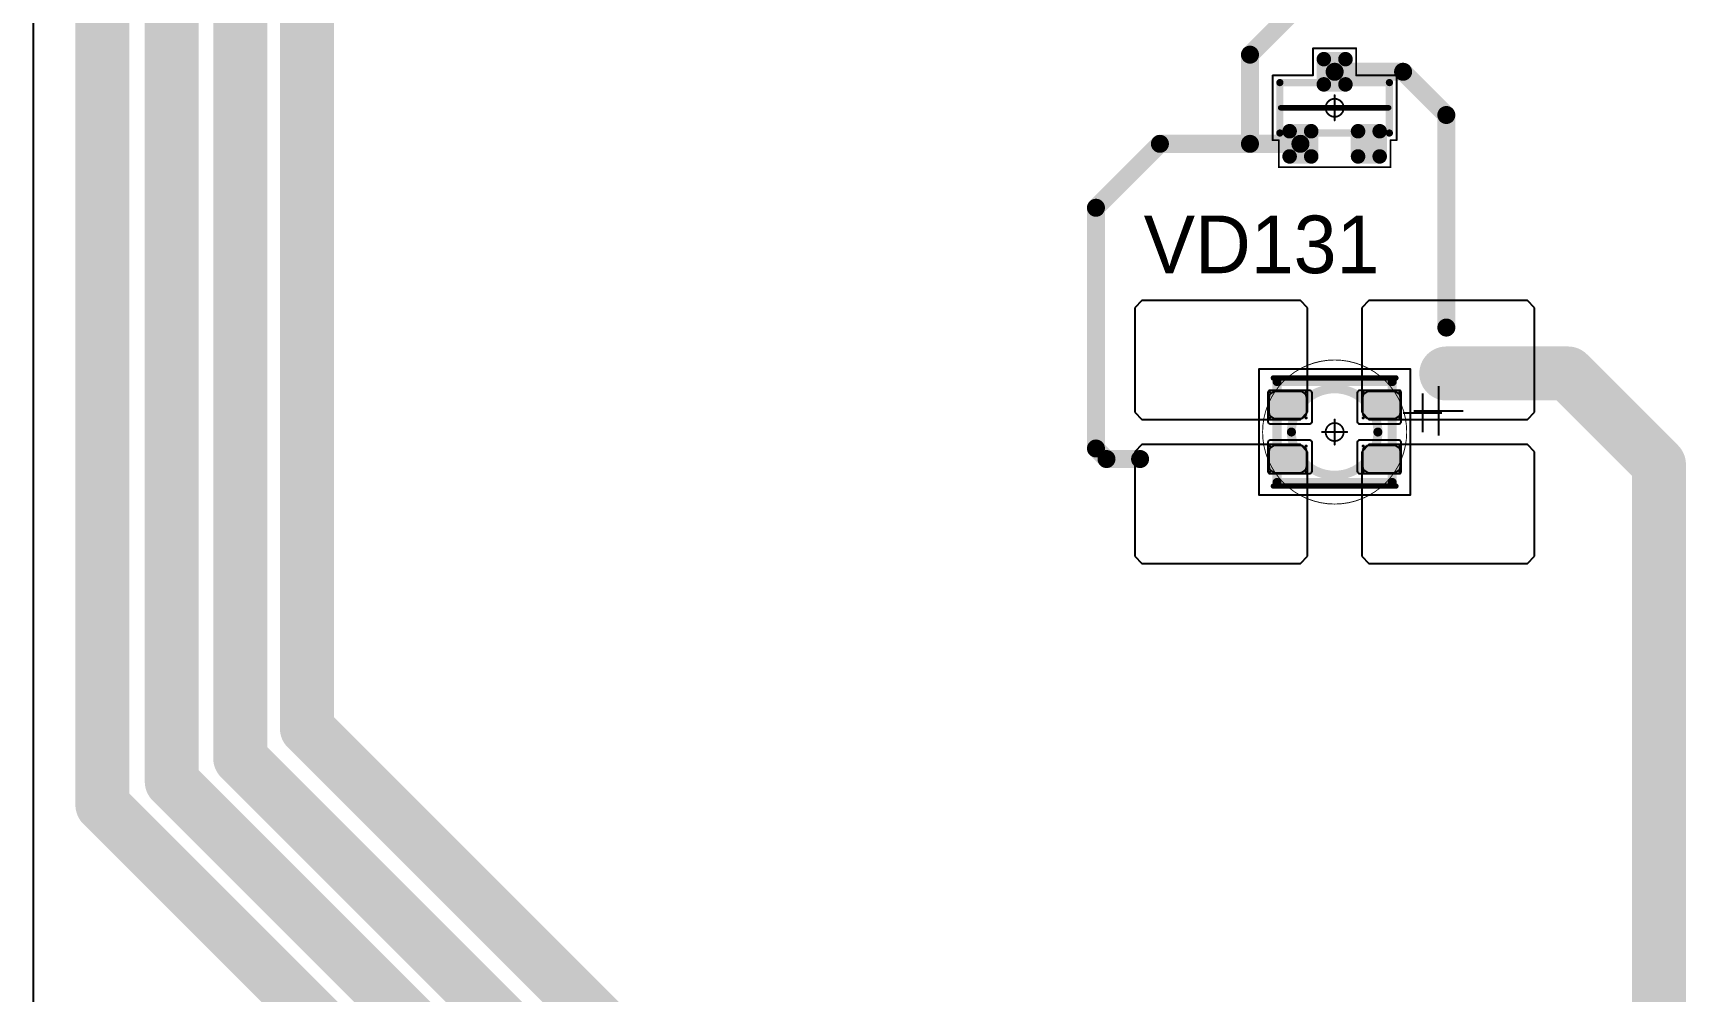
# Model space of a CAD drawing. Header units: millimetres. Extents: x 0 to 400, y 0 to 514.
# Drawn here: x 83.87 to 129.75, y 116.96 to 143.58 of the extents above; entities that cross this region are included whole.
import ezdxf

# ---------------------------------------------------------------- set-up
doc = ezdxf.new("R2010")
doc.units = ezdxf.units.MM
for name, color, linetype in [('Mechanical13', 56, 'Continuous'), ('Mechanical15', 56, 'Continuous'), ('Mechanical2', 216, 'Continuous'), ('TopLayer', 1, 'Continuous'), ('TopOverlay', 2, 'Continuous'), ('TopPaste', 8, 'Continuous'), ('TopSolder', 216, 'Continuous')]:
    doc.layers.add(name, color=color, linetype=linetype)

# ---------------------------------------------------------------- blocks, each defined once
blk = doc.blocks.new('SOT23_51')
at = {"layer": 'Mechanical13', "const_width": 0.1999996}
for points in [[(-0.7000011399999999, 1.52008078), (0.7000011399999999, 1.52008078)], [(-0.7000011399999999, 1.52008078), (-0.7000011399999999, -1.51991822)], [(0.7000011399999999, 1.52008078), (0.7000011399999999, -1.51991822)], [(-0.7000011399999999, -1.51991822), (0.7000011399999999, -1.51991822)]]:
    blk.add_lwpolyline(points, dxfattribs=at)
at = {"layer": 'Mechanical13', "const_width": 0.0999998}
for points in [[(-0.75000104, 1.52008078, 1), (-0.65000124, 1.52008078, 1)], [(-0.75000104, 1.52008078, 1), (-0.65000124, 1.52008078, 1)], [(0.65000124, 1.52008078, 1), (0.75000104, 1.52008078, 1)], [(0.65000124, 1.52008078, 1), (0.75000104, 1.52008078, 1)], [(-0.75000104, -1.51991822, 1), (-0.65000124, -1.51991822, 1)], [(-0.75000104, -1.51991822, 1), (-0.65000124, -1.51991822, 1)], [(0.65000124, -1.51991822, 1), (0.75000104, -1.51991822, 1)], [(0.65000124, -1.51991822, 1), (0.75000104, -1.51991822, 1)]]:
    blk.add_lwpolyline(points, format="xyb", close=True, dxfattribs=at)
at = {"layer": 'Mechanical15', "const_width": 0.0499999}
for points in [[(-1.64999924, 1.55008072), (-1.64999924, -1.54991816)], [(-1.64999924, 1.55008072), (-0.90000074, 1.55008072)], [(-0.90000074, 1.72008038), (-0.90000074, 1.55008072)], [(-0.90000074, 1.72008038), (0.90000074, 1.72008038)], [(0.90000074, 1.72008038), (0.90000074, 0.6000800799999999)], [(0.90000074, 0.6000800799999999), (1.64999924, 0.6000800799999999)], [(1.64999924, 0.6000800799999999), (1.64999924, -0.59991752)], [(-0.3499993, 8.128e-05), (0.3499993, 8.128e-05)], [(0, 0.35008058), (0, -0.34991802)], [(0.90000074, -0.59991752), (1.64999924, -0.59991752)], [(0.90000074, -0.59991752), (0.90000074, -1.71991782)], [(-1.64999924, -1.54991816), (-0.90000074, -1.54991816)], [(-0.90000074, -1.54991816), (-0.90000074, -1.71991782)], [(-0.90000074, -1.71991782), (0.90000074, -1.71991782)]]:
    blk.add_lwpolyline(points, dxfattribs=at)
at = {"layer": 'Mechanical15'}
for points, const_width in [([(-1.66249858, 1.55008072, 1), (-1.6374999, 1.55008072, 1)], 0.02499868), ([(-1.66249858, 1.55008072, 1), (-1.6374999, 1.55008072, 1)], 0.02499868), ([(-0.9125000799999999, 1.72008038, 1), (-0.8875014, 1.72008038, 1)], 0.02499868), ([(-0.9125000799999999, 1.72008038, 1), (-0.8875014, 1.72008038, 1)], 0.02499868), ([(-0.9125000799999999, 1.55008072, 1), (-0.8875014, 1.55008072, 1)], 0.02499868), ([(-0.9125000799999999, 1.55008072, 1), (-0.8875014, 1.55008072, 1)], 0.02499868), ([(0.8875014, 1.72008038, 1), (0.9125000799999999, 1.72008038, 1)], 0.02499868), ([(0.8875014, 1.72008038, 1), (0.9125000799999999, 1.72008038, 1)], 0.02499868), ([(0.8875014, 0.6000800799999999, 1), (0.9125000799999999, 0.6000800799999999, 1)], 0.02499868), ([(0.8875014, 0.6000800799999999, 1), (0.9125000799999999, 0.6000800799999999, 1)], 0.02499868), ([(1.6374999, 0.6000800799999999, 1), (1.66249858, 0.6000800799999999, 1)], 0.02499868), ([(1.6374999, 0.6000800799999999, 1), (1.66249858, 0.6000800799999999, 1)], 0.02499868), ([(-0.36249864, 8.128e-05, 1), (-0.33749996, 8.128e-05, 1)], 0.02499868), ([(0.2499995, 8.128e-05, 1), (-0.2499995, 8.128e-05, 1)], 0.0499999), ([(-0.26249884, 8.128e-05, 1), (-0.23750016, 8.128e-05, 1)], 0.02499868), ([(-0.01249934, 0.35008058, 1), (0.01249934, 0.35008058, 1)], 0.02499868), ([(0.23750016, 8.128e-05, 1), (0.26249884, 8.128e-05, 1)], 0.02499868), ([(0.33749996, 8.128e-05, 1), (0.36249864, 8.128e-05, 1)], 0.02499868), ([(-0.01249934, -0.34991802, 1), (0.01249934, -0.34991802, 1)], 0.02499868), ([(0.8875014, -0.59991752, 1), (0.9125000799999999, -0.59991752, 1)], 0.02499868), ([(0.8875014, -0.59991752, 1), (0.9125000799999999, -0.59991752, 1)], 0.02499868), ([(1.6374999, -0.59991752, 1), (1.66249858, -0.59991752, 1)], 0.02499868), ([(1.6374999, -0.59991752, 1), (1.66249858, -0.59991752, 1)], 0.02499868), ([(-1.66249858, -1.54991816, 1), (-1.6374999, -1.54991816, 1)], 0.02499868), ([(-1.66249858, -1.54991816, 1), (-1.6374999, -1.54991816, 1)], 0.02499868), ([(-0.9125000799999999, -1.54991816, 1), (-0.8875014, -1.54991816, 1)], 0.02499868), ([(-0.9125000799999999, -1.54991816, 1), (-0.8875014, -1.54991816, 1)], 0.02499868), ([(-0.9125000799999999, -1.71991782, 1), (-0.8875014, -1.71991782, 1)], 0.02499868), ([(-0.9125000799999999, -1.71991782, 1), (-0.8875014, -1.71991782, 1)], 0.02499868), ([(0.8875014, -1.71991782, 1), (0.9125000799999999, -1.71991782, 1)], 0.02499868), ([(0.8875014, -1.71991782, 1), (0.9125000799999999, -1.71991782, 1)], 0.02499868)]:
    blk.add_lwpolyline(points, format="xyb", close=True, dxfattribs=dict(at, const_width=const_width))
at = {"layer": 'TopLayer', "const_width": 0.0999998}
for points in [[(-1.39999974, 1.25008132, 1), (-1.29999994, 1.25008132, 1)], [(-0.7000011399999999, 1.25008132, 1), (-0.6000013399999999, 1.25008132, 1)], [(-1.39999974, 0.65008252, 1), (-1.29999994, 0.65008252, 1)], [(-0.7000011399999999, 0.65008252, 1), (-0.6000013399999999, 0.65008252, 1)], [(0.6000013399999999, 0.30008068, 1), (0.7000011399999999, 0.30008068, 1)], [(1.29999994, 0.30008068, 1), (1.39999974, 0.30008068, 1)], [(0.6000013399999999, -0.29991812, 1), (0.7000011399999999, -0.29991812, 1)], [(1.29999994, -0.29991812, 1), (1.39999974, -0.29991812, 1)], [(-1.39999974, -0.64991996, 1), (-1.29999994, -0.64991996, 1)], [(-0.7000011399999999, -0.64991996, 1), (-0.6000013399999999, -0.64991996, 1)], [(-1.39999974, -1.24991876, 1), (-1.29999994, -1.24991876, 1)], [(-0.7000011399999999, -1.24991876, 1), (-0.6000013399999999, -1.24991876, 1)]]:
    blk.add_lwpolyline(points, format="xyb", close=True, dxfattribs=at)
at = {"layer": 'TopLayer'}
for points in [[(-1.44999964, 1.25008132), (-1.44999964, 0.65008252), (-0.55000144, 1.25008132), (-0.55000144, 0.65008252)], [(-1.34999984, 1.35008112), (-1.34999984, 0.55008272), (-0.65000124, 1.35008112), (-0.65000124, 0.55008272)], [(0.55000144, 0.30008068), (0.55000144, -0.29991812), (1.44999964, 0.30008068), (1.44999964, -0.29991812)], [(0.65000124, 0.40008048), (0.65000124, -0.39991792), (1.34999984, 0.40008048), (1.34999984, -0.39991792)], [(-1.44999964, -0.64991996), (-1.44999964, -1.24991876), (-0.55000144, -0.64991996), (-0.55000144, -1.24991876)], [(-1.34999984, -0.54992016), (-1.34999984, -1.34991856), (-0.65000124, -0.54992016), (-0.65000124, -1.34991856)]]:
    blk.add_solid(points, dxfattribs=at)
at = {"layer": 'TopOverlay', "const_width": 0.1499997}
blk.add_lwpolyline([(0, 1.49999954), (0, -1.49999954)], dxfattribs=at)
at = {"layer": 'TopOverlay', "const_width": 0.07499858}
for points in [[(-0.03750056, 1.49999954, 1), (0.03750056, 1.49999954, 1)], [(-0.03750056, -1.49999954, 1), (0.03750056, -1.49999954, 1)]]:
    blk.add_lwpolyline(points, format="xyb", close=True, dxfattribs=at)
at = {"layer": 'TopPaste', "const_width": 0.07499858}
for points in [[(-1.38749786, 1.25008132, 1), (-1.31250182, 1.25008132, 1)], [(-0.68749926, 1.25008132, 1), (-0.61250322, 1.25008132, 1)], [(-1.38749786, 0.65008252, 1), (-1.31250182, 0.65008252, 1)], [(-0.68749926, 0.65008252, 1), (-0.61250322, 0.65008252, 1)], [(0.61250322, 0.30008068, 1), (0.68749926, 0.30008068, 1)], [(1.31250182, 0.30008068, 1), (1.38749786, 0.30008068, 1)], [(0.61250322, -0.29991812, 1), (0.68749926, -0.29991812, 1)], [(1.31250182, -0.29991812, 1), (1.38749786, -0.29991812, 1)], [(-1.38749786, -0.64991996, 1), (-1.31250182, -0.64991996, 1)], [(-0.68749926, -0.64991996, 1), (-0.61250322, -0.64991996, 1)], [(-1.38749786, -1.24991876, 1), (-1.31250182, -1.24991876, 1)], [(-0.68749926, -1.24991876, 1), (-0.61250322, -1.24991876, 1)]]:
    blk.add_lwpolyline(points, format="xyb", close=True, dxfattribs=at)
at = {"layer": 'TopPaste'}
for points in [[(-1.42499842, 1.25008132), (-1.42499842, 0.65008252), (-0.5750026599999999, 1.25008132), (-0.5750026599999999, 0.65008252)], [(-1.34999984, 1.3250799), (-1.34999984, 0.57508394), (-0.65000124, 1.3250799), (-0.65000124, 0.57508394)], [(0.5750026599999999, 0.30008068), (0.5750026599999999, -0.29991812), (1.42499842, 0.30008068), (1.42499842, -0.29991812)], [(0.65000124, 0.37507926), (0.65000124, -0.3749166999999999), (1.34999984, 0.37507926), (1.34999984, -0.3749166999999999)], [(-1.42499842, -0.64991996), (-1.42499842, -1.24991876), (-0.5750026599999999, -0.64991996), (-0.5750026599999999, -1.24991876)], [(-1.34999984, -0.57492138), (-1.34999984, -1.32491734), (-0.65000124, -0.57492138), (-0.65000124, -1.32491734)]]:
    blk.add_solid(points, dxfattribs=at)
at = {"layer": 'TopSolder', "const_width": 0.2015998}
for points in [[(-1.45079974, 1.25008132, 1), (-1.24919994, 1.25008132, 1)], [(-0.75080114, 1.25008132, 1), (-0.5492013399999999, 1.25008132, 1)], [(-1.45079974, 0.65008252, 1), (-1.24919994, 0.65008252, 1)], [(-0.75080114, 0.65008252, 1), (-0.5492013399999999, 0.65008252, 1)], [(0.5492013399999999, 0.30008068, 1), (0.75080114, 0.30008068, 1)], [(1.24919994, 0.30008068, 1), (1.45079974, 0.30008068, 1)], [(-1.45079974, -0.64991996, 1), (-1.24919994, -0.64991996, 1)], [(-0.75080114, -0.64991996, 1), (-0.5492013399999999, -0.64991996, 1)], [(0.5492013399999999, -0.29991812, 1), (0.75080114, -0.29991812, 1)], [(1.24919994, -0.29991812, 1), (1.45079974, -0.29991812, 1)], [(-1.45079974, -1.24991876, 1), (-1.24919994, -1.24991876, 1)], [(-0.75080114, -1.24991876, 1), (-0.5492013399999999, -1.24991876, 1)]]:
    blk.add_lwpolyline(points, format="xyb", close=True, dxfattribs=at)
at = {"layer": 'TopSolder'}
for points in [[(-1.34999984, 1.45168112), (-1.34999984, 0.44848272), (-0.65000124, 1.45168112), (-0.65000124, 0.44848272)], [(-1.55159964, 1.25008132), (-1.55159964, 0.65008252), (-0.4484014399999999, 1.25008132), (-0.4484014399999999, 0.65008252)], [(0.65000124, 0.50168048), (0.65000124, -0.50151792), (1.34999984, 0.50168048), (1.34999984, -0.50151792)], [(0.4484014399999999, 0.30008068), (0.4484014399999999, -0.29991812), (1.55159964, 0.30008068), (1.55159964, -0.29991812)], [(-1.34999984, -0.44832016), (-1.34999984, -1.45151856), (-0.65000124, -0.44832016), (-0.65000124, -1.45151856)], [(-1.55159964, -0.64991996), (-1.55159964, -1.24991876), (-0.4484014399999999, -0.64991996), (-0.4484014399999999, -1.24991876)]]:
    blk.add_solid(points, dxfattribs=at)
blk = doc.blocks.new('E65F_224')
at = {"layer": 'Mechanical13'}
for p, q in [((2.44058186, 1.07119928), (2.44058186, 0)), ((1.90498222, 0.5355996399999999), (2.9761815, 0.5355996399999999))]:
    blk.add_line(p, q, dxfattribs=at)
at = {"layer": 'Mechanical13', "const_width": 0.2499995}
for points in [[(-1.60001712, -1.39999974), (-1.60001712, 1.39999974)], [(-1.60001712, 1.39999974), (1.59998156, 1.39999974)], [(1.59998156, -1.39999974), (1.59998156, 1.39999974)], [(-1.60001712, -1.39999974), (1.59998156, -1.39999974)]]:
    blk.add_lwpolyline(points, dxfattribs=at)
at = {"layer": 'Mechanical13'}
for points, const_width in [([(-1.66251636, 1.39999974, 1), (-1.53751788, 1.39999974, 1)], 0.12499848), ([(-1.66251636, 1.39999974, 1), (-1.53751788, 1.39999974, 1)], 0.12499848), ([(1.53748232, 1.39999974, 1), (1.6624808, 1.39999974, 1)], 0.12499848), ([(1.53748232, 1.39999974, 1), (1.6624808, 1.39999974, 1)], 0.12499848), ([(1.19998236, 0, 1), (-1.20001792, 0, 1)], 0.2499995), ([(-1.26251716, 0, 1), (-1.13751868, 0, 1)], 0.12499848), ([(1.13748312, 0, 1), (1.2624816, 0, 1)], 0.12499848), ([(-1.66251636, -1.39999974, 1), (-1.53751788, -1.39999974, 1)], 0.12499848), ([(-1.66251636, -1.39999974, 1), (-1.53751788, -1.39999974, 1)], 0.12499848), ([(1.53748232, -1.39999974, 1), (1.6624808, -1.39999974, 1)], 0.12499848), ([(1.53748232, -1.39999974, 1), (1.6624808, -1.39999974, 1)], 0.12499848)]:
    blk.add_lwpolyline(points, format="xyb", close=True, dxfattribs=dict(at, const_width=const_width))
at = {"layer": 'Mechanical15', "const_width": 0.0499999}
for points in [[(-2.10003644, 1.75000158), (2.09996532, 1.74999904)], [(-2.10003644, -1.75000158), (-2.10003644, 1.75000158)], [(2.09996532, -1.74999904), (2.09996532, 1.74999904)], [(-0.35003486, 1.778e-05), (0.34996374, 1.778e-05)], [(-0.35001708, 0), (0.34998152, 0)], [(-1.778e-05, -0.3499993), (-1.778e-05, 0.3499993)], [(-1.778e-05, -0.3499993), (-1.778e-05, 0.3499993)], [(-2.10003644, -1.75000158), (2.09996532, -1.74999904)]]:
    blk.add_lwpolyline(points, dxfattribs=at)
at = {"layer": 'Mechanical15'}
for points, const_width in [([(-2.11253578, 1.75000158, 1), (-2.0875371, 1.75000158, 1)], 0.02499868), ([(-2.11253578, 1.75000158, 1), (-2.0875371, 1.75000158, 1)], 0.02499868), ([(2.08746598, 1.74999904, 1), (2.11246466, 1.74999904, 1)], 0.02499868), ([(2.08746598, 1.74999904, 1), (2.11246466, 1.74999904, 1)], 0.02499868), ([(-0.3625342, 1.778e-05, 1), (-0.33753552, 1.778e-05, 1)], 0.02499868), ([(-0.36251642, 0, 1), (-0.33751774, 0, 1)], 0.02499868), ([(0.24996394, 1.778e-05, 1), (-0.25003506, 1.778e-05, 1)], 0.0499999), ([(-0.2625344, 1.778e-05, 1), (-0.23753572, 1.778e-05, 1)], 0.02499868), ([(0.24998172, 0, 1), (-0.25001728, 0, 1)], 0.0499999), ([(-0.26251662, 0, 1), (-0.23751794, 0, 1)], 0.02499868), ([(-0.01251712, 0.3499993, 1), (0.01248156, 0.3499993, 1)], 0.02499868), ([(-0.01251712, 0.3499993, 1), (0.01248156, 0.3499993, 1)], 0.02499868), ([(0.2374646, 1.778e-05, 1), (0.26246328, 1.778e-05, 1)], 0.02499868), ([(0.23748238, 0, 1), (0.26248106, 0, 1)], 0.02499868), ([(0.3374643999999999, 1.778e-05, 1), (0.36246308, 1.778e-05, 1)], 0.02499868), ([(0.33748218, 0, 1), (0.36248086, 0, 1)], 0.02499868), ([(-0.01251712, -0.3499993, 1), (0.01248156, -0.3499993, 1)], 0.02499868), ([(-0.01251712, -0.3499993, 1), (0.01248156, -0.3499993, 1)], 0.02499868), ([(-2.11253578, -1.75000158, 1), (-2.0875371, -1.75000158, 1)], 0.02499868), ([(-2.11253578, -1.75000158, 1), (-2.0875371, -1.75000158, 1)], 0.02499868), ([(2.08746598, -1.74999904, 1), (2.11246466, -1.74999904, 1)], 0.02499868), ([(2.08746598, -1.74999904, 1), (2.11246466, -1.74999904, 1)], 0.02499868)]:
    blk.add_lwpolyline(points, format="xyb", close=True, dxfattribs=dict(at, const_width=const_width))
at = {"layer": 'TopLayer'}
for p, q in [((-5.35001724, 3.64999778), (-5.55001684, 3.44999818)), ((-5.55001684, 3.44999818), (-5.54973236, 3.4497137)), ((-5.54973236, 3.4497137), (-5.54973236, 0.5499989)), ((-0.9500158799999998, 3.650002859999999), (-5.35001724, 3.65000032)), ((-5.35001724, 3.65000032), (-5.35001724, 3.64999778)), ((-0.75001374, 3.45000072), (-0.9500158799999998, 3.650002859999999)), ((-0.75001628, 0.54999636), (-0.75001374, 3.45000072)), ((0.9499803199999999, 3.64999778), (0.7499807199999999, 3.44999818)), ((0.7499807199999999, 3.44999818), (0.7502652, 3.4497137)), ((0.7502652, 3.4497137), (0.7502652, 0.5499989)), ((5.34997914, 3.65000032), (0.9499803199999999, 3.650002859999999)), ((0.9499803199999999, 3.650002859999999), (0.9499803199999999, 3.64999778)), ((5.54997874, 3.45000072), (5.34997914, 3.65000032)), ((5.54998128, 0.54999636), (5.54997874, 3.45000072)), ((-5.54973236, 0.5499989), (-5.35001724, 0.3499993)), ((-0.9500158799999998, 0.3499993), (-0.75001628, 0.54999636)), ((0.7502652, 0.5499989), (0.9499803199999999, 0.3499993)), ((5.349981679999999, 0.3499993), (5.54998128, 0.54999636)), ((-5.35001724, 0.3499993), (-0.9500158799999998, 0.3499993)), ((0.9499803199999999, 0.3499993), (5.349981679999999, 0.3499993)), ((-5.35001724, -0.35000184), (-5.55001684, -0.55000144)), ((-0.9500158799999998, -0.3499993), (-5.35001724, -0.3499993)), ((-5.35001724, -0.3499993), (-5.35001724, -0.35000184)), ((-0.75001628, -0.54999636), (-0.9500158799999998, -0.3499993)), ((0.9499803199999999, -0.35000184), (0.7499807199999999, -0.55000144)), ((5.349981679999999, -0.3499993), (0.9499803199999999, -0.3499993)), ((0.9499803199999999, -0.3499993), (0.9499803199999999, -0.35000184)), ((5.54998128, -0.54999636), (5.349981679999999, -0.3499993)), ((-5.55001684, -0.55000144), (-5.54973236, -0.55028592)), ((-5.54973236, -0.55028592), (-5.54973236, -3.45000072)), ((-0.75001374, -3.45000072), (-0.75001628, -0.54999636)), ((0.7499807199999999, -0.55000144), (0.7502652, -0.55028592)), ((0.7502652, -0.55028592), (0.7502652, -3.45000072)), ((5.54997874, -3.45000072), (5.54998128, -0.54999636)), ((-5.54973236, -3.45000072), (-5.35001724, -3.65000032)), ((-5.35001724, -3.65000032), (-0.9500158799999998, -3.650002859999999)), ((-0.9500158799999998, -3.650002859999999), (-0.75001374, -3.45000072)), ((0.7502652, -3.45000072), (0.9499803199999999, -3.650002859999999)), ((0.9499803199999999, -3.650002859999999), (5.34997914, -3.65000032)), ((5.34997914, -3.65000032), (5.54997874, -3.45000072))]:
    blk.add_line(p, q, dxfattribs=at)
at = {"layer": 'TopLayer', "const_width": 0.03999991999999999}
for points in [[(-1.82994554, 1.11000032, 1), (-1.78994562, 1.11000032, 1)], [(-0.8099475799999999, 1.11000032, 1), (-0.7699476599999999, 1.11000032, 1)], [(0.77005434, 1.11000032, 1), (0.81005426, 1.11000032, 1)], [(1.7900523, 1.11000032, 1), (1.83005222, 1.11000032, 1)], [(-1.82994554, 0.39000176, 1), (-1.78994562, 0.39000176, 1)], [(-0.8099475799999999, 0.39000176, 1), (-0.7699476599999999, 0.39000176, 1)], [(0.77005434, 0.39000176, 1), (0.81005426, 0.39000176, 1)], [(1.7900523, 0.39000176, 1), (1.83005222, 0.39000176, 1)], [(-1.82994554, -0.39000176, 1), (-1.78994562, -0.39000176, 1)], [(-0.8099475799999999, -0.39000176, 1), (-0.7699476599999999, -0.39000176, 1)], [(0.77005434, -0.39000176, 1), (0.81005426, -0.39000176, 1)], [(1.7900523, -0.39000176, 1), (1.83005222, -0.39000176, 1)], [(-1.82994554, -1.11000032, 1), (-1.78994562, -1.11000032, 1)], [(-0.8099475799999999, -1.11000032, 1), (-0.7699476599999999, -1.11000032, 1)], [(0.77005434, -1.11000032, 1), (0.81005426, -1.11000032, 1)], [(1.7900523, -1.11000032, 1), (1.83005222, -1.11000032, 1)]]:
    blk.add_lwpolyline(points, format="xyb", close=True, dxfattribs=at)
at = {"layer": 'TopLayer'}
for points in [[(-1.8499455, 1.11000032), (-1.8499455, 0.39000176), (-0.7499477, 1.11000032), (-0.7499477, 0.39000176)], [(-1.80994558, 1.15000024), (-1.80994558, 0.35000184), (-0.78994762, 1.15000024), (-0.78994762, 0.35000184)], [(0.7500543799999999, 1.11000032), (0.7500543799999999, 0.39000176), (1.85005218, 1.11000032), (1.85005218, 0.39000176)], [(0.7900543, 1.15000024), (0.7900543, 0.35000184), (1.81005226, 1.15000024), (1.81005226, 0.35000184)], [(-1.8499455, -0.39000176), (-1.8499455, -1.11000032), (-0.7499477, -0.39000176), (-0.7499477, -1.11000032)], [(-1.80994558, -0.35000184), (-1.80994558, -1.15000024), (-0.78994762, -0.35000184), (-0.78994762, -1.15000024)], [(0.7500543799999999, -0.39000176), (0.7500543799999999, -1.11000032), (1.85005218, -0.39000176), (1.85005218, -1.11000032)], [(0.7900543, -0.35000184), (0.7900543, -1.15000024), (1.81005226, -0.35000184), (1.81005226, -1.15000024)]]:
    blk.add_solid(points, dxfattribs=at)
at = {"layer": 'TopOverlay'}
for p, q in [((2.88554922, 1.27113538), (2.88554922, -0.0999998)), ((2.1999829, 0.58556652), (3.57111808, 0.58556652))]:
    blk.add_line(p, q, dxfattribs=at)
at = {"layer": 'TopOverlay', "const_width": 0.1499997}
for points in [[(-1.70001692, 1.49999954), (1.69998136, 1.49999954)], [(-1.70001692, -1.49999954), (1.69998136, -1.49999954)]]:
    blk.add_lwpolyline(points, dxfattribs=at)
at = {"layer": 'TopOverlay', "const_width": 0.07499858}
for points in [[(-1.73751748, 1.49999954, 1), (-1.66251636, 1.49999954, 1)], [(1.6624808, 1.49999954, 1), (1.73748192, 1.49999954, 1)], [(-1.73751748, -1.49999954, 1), (-1.66251636, -1.49999954, 1)], [(1.6624808, -1.49999954, 1), (1.73748192, -1.49999954, 1)]]:
    blk.add_lwpolyline(points, format="xyb", close=True, dxfattribs=at)
at = {"layer": 'TopPaste'}
for p, q in [((-1.81413912, 1.01066092), (-1.82869078, 0.9375012999999999)), ((-1.82869078, 0.9375012999999999), (-1.82869078, 0.56250078)), ((-1.77269648, 1.0726801), (-1.81413912, 1.01066092)), ((-1.7106773, 1.11412274), (-1.77269648, 1.0726801)), ((-1.63751768, 1.1286744), (-1.7106773, 1.11412274)), ((-0.96251776, 1.1286744), (-1.63751768, 1.1286744)), ((-0.8893581399999999, 1.11412274), (-0.96251776, 1.1286744)), ((-0.82733896, 1.0726801), (-0.8893581399999999, 1.11412274)), ((-0.78589632, 1.01066092), (-0.82733896, 1.0726801)), ((-0.7713446599999999, 0.9375012999999999), (-0.78589632, 1.01066092)), ((-0.7713446599999999, 0.56250078), (-0.7713446599999999, 0.9375012999999999)), ((0.7858607599999999, 1.01066092), (0.7713091, 0.9375012999999999)), ((0.7713091, 0.9375012999999999), (0.7713091, 0.56250078)), ((0.8273034, 1.0726801), (0.7858607599999999, 1.01066092)), ((0.88932258, 1.11412274), (0.8273034, 1.0726801)), ((0.9624822000000001, 1.1286744), (0.88932258, 1.11412274)), ((1.63748212, 1.1286744), (0.9624822000000001, 1.1286744)), ((1.71064174, 1.11412274), (1.63748212, 1.1286744)), ((1.77266092, 1.0726801), (1.71064174, 1.11412274)), ((1.81410356, 1.01066092), (1.77266092, 1.0726801)), ((1.82865522, 0.9375012999999999), (1.81410356, 1.01066092)), ((1.82865522, 0.56250078), (1.82865522, 0.9375012999999999)), ((-1.82869078, 0.56250078), (-1.81413912, 0.4893386199999999)), ((-1.81413912, 0.4893386199999999), (-1.77269648, 0.42732198)), ((-0.82733896, 0.42732198), (-0.78589632, 0.4893386199999999)), ((-0.78589632, 0.4893386199999999), (-0.7713446599999999, 0.56250078)), ((0.7713091, 0.56250078), (0.7858633, 0.4893411599999999)), ((0.7858633, 0.4893411599999999), (0.8273034, 0.42732198)), ((1.77266092, 0.42732198), (1.8141061, 0.4893411599999999)), ((1.8141061, 0.4893411599999999), (1.82865522, 0.56250078)), ((-1.77269648, 0.42732198), (-1.7106773, 0.3858768)), ((-1.7106773, 0.3858768), (-1.63751768, 0.3713251399999999)), ((-1.63751768, 0.3713251399999999), (-0.96251776, 0.3713251399999999)), ((-0.96251776, 0.3713251399999999), (-0.8893581399999999, 0.3858768)), ((-0.8893581399999999, 0.3858768), (-0.82733896, 0.42732198)), ((0.8273034, 0.42732198), (0.88932258, 0.38587934)), ((0.88932258, 0.38587934), (0.9624822000000001, 0.3713251399999999)), ((0.9624822000000001, 0.3713251399999999), (1.63748212, 0.37132768)), ((1.63748212, 0.37132768), (1.71064174, 0.3858768)), ((1.71064174, 0.3858768), (1.77266092, 0.42732198)), ((-1.77269648, -0.42732198), (-1.81413912, -0.4893386199999999)), ((-1.7106773, -0.3858768), (-1.77269648, -0.42732198)), ((-1.63751768, -0.3713251399999999), (-1.7106773, -0.3858768)), ((-0.96251776, -0.3713251399999999), (-1.63751768, -0.3713251399999999)), ((-0.8893581399999999, -0.3858768), (-0.96251776, -0.3713251399999999)), ((-0.82733896, -0.42732198), (-0.8893581399999999, -0.3858768)), ((-0.78589632, -0.4893386199999999), (-0.82733896, -0.42732198)), ((0.8273034, -0.42732198), (0.7858633, -0.4893411599999999)), ((0.88932258, -0.38587934), (0.8273034, -0.42732198)), ((0.9624822000000001, -0.3713251399999999), (0.88932258, -0.38587934)), ((1.63748212, -0.37132768), (0.9624822000000001, -0.3713251399999999)), ((1.71064174, -0.3858768), (1.63748212, -0.37132768)), ((1.77266092, -0.42732198), (1.71064174, -0.3858768)), ((1.8141061, -0.4893411599999999), (1.77266092, -0.42732198)), ((-1.81413912, -0.4893386199999999), (-1.82869078, -0.56250078)), ((-1.82869078, -0.56250078), (-1.82869078, -0.9375012999999999)), ((-0.7713446599999999, -0.56250078), (-0.78589632, -0.4893386199999999)), ((-0.7713446599999999, -0.9375012999999999), (-0.7713446599999999, -0.56250078)), ((0.7858633, -0.4893411599999999), (0.7713091, -0.56250078)), ((0.7713091, -0.56250078), (0.7713091, -0.9375012999999999)), ((1.82865522, -0.56250078), (1.8141061, -0.4893411599999999)), ((1.82865522, -0.9375012999999999), (1.82865522, -0.56250078)), ((-1.82869078, -0.9375012999999999), (-1.81413912, -1.01066092)), ((-1.81413912, -1.01066092), (-1.77269648, -1.0726801)), ((-1.77269648, -1.0726801), (-1.7106773, -1.11412274)), ((-1.7106773, -1.11412274), (-1.63751768, -1.1286744)), ((-1.63751768, -1.1286744), (-0.96251776, -1.1286744)), ((-0.96251776, -1.1286744), (-0.8893581399999999, -1.11412274)), ((-0.8893581399999999, -1.11412274), (-0.82733896, -1.0726801)), ((-0.82733896, -1.0726801), (-0.78589632, -1.01066092)), ((-0.78589632, -1.01066092), (-0.7713446599999999, -0.9375012999999999)), ((0.7713091, -0.9375012999999999), (0.7858607599999999, -1.01066092)), ((0.7858607599999999, -1.01066092), (0.8273034, -1.0726801)), ((0.8273034, -1.0726801), (0.88932258, -1.11412274)), ((0.88932258, -1.11412274), (0.9624822000000001, -1.1286744)), ((0.9624822000000001, -1.1286744), (1.63748212, -1.1286744)), ((1.63748212, -1.1286744), (1.71064174, -1.11412274)), ((1.71064174, -1.11412274), (1.77266092, -1.0726801)), ((1.77266092, -1.0726801), (1.81410356, -1.01066092)), ((1.81410356, -1.01066092), (1.82865522, -0.9375012999999999))]:
    blk.add_line(p, q, dxfattribs=at)
at = {"layer": 'TopSolder'}
for p, q in [((-1.84997598, 1.10063026), (-1.8500344, 1.1005693)), ((-1.8500344, 1.1005693), (-1.8500344, 0.3005455)), ((-1.84997344, 1.11056928), (-1.84997598, 1.10063026)), ((-1.84236106, 1.12892586), (-1.84997344, 1.11056928)), ((-1.82830216, 1.1429746), (-1.84236106, 1.12892586)), ((-1.80993796, 1.15057174), (-1.82830216, 1.1429746)), ((-1.80000148, 1.15056666), (-1.80993796, 1.15057174)), ((-0.7000443199999999, 1.15057174), (-1.80000148, 1.15056666)), ((-0.68512436, 1.15057174), (-0.7000443199999999, 1.1505692)), ((-0.7000443199999999, 1.1505692), (-0.7000443199999999, 1.15057174)), ((-0.6575552, 1.1391519), (-0.68512436, 1.15057174)), ((-0.63645542, 1.11805466), (-0.6575552, 1.1391519)), ((-0.6250355799999999, 1.0904855), (-0.63645542, 1.11805466)), ((-0.62504574, 0.30055566), (-0.6250355799999999, 1.07556808)), ((-0.6250355799999999, 1.07556808), (-0.6250355799999999, 1.0904855)), ((0.6249796999999999, 1.07555538), (0.6249644599999999, 1.07556808)), ((0.6249644599999999, 1.07556808), (0.6249669999999999, 0.3005455)), ((0.6363843, 1.11804196), (0.6249746199999999, 1.09047534)), ((0.6249746199999999, 1.09047534), (0.6249796999999999, 1.07555538)), ((0.6574764599999999, 1.13914174), (0.6363843, 1.11804196)), ((0.68503546, 1.15056666), (0.6574764599999999, 1.13914174)), ((0.69995288, 1.1505692), (0.68503546, 1.15056666)), ((1.79996846, 1.15056412), (0.69995288, 1.1505692)), ((1.799971, 1.1505565), (1.79996846, 1.15056412)), ((1.80990748, 1.15055904), (1.799971, 1.1505565)), ((1.82826914, 1.14295428), (1.80990748, 1.15055904)), ((1.84232296, 1.12890046), (1.82826914, 1.14295428)), ((1.84992772, 1.11054134), (1.84232296, 1.12890046)), ((1.84992772, 1.10060232), (1.84992772, 1.11054134)), ((1.84995312, 0.30055566), (1.84992772, 1.10060232)), ((-1.8500344, 0.3005455), (-1.8500344, 0.28563062)), ((-1.8500344, 0.28563062), (-1.83861456, 0.2580767)), ((-1.83861456, 0.2580767), (-1.81751986, 0.23698962)), ((-1.81751986, 0.23698962), (-1.78996086, 0.22557994)), ((-1.78996086, 0.22557994), (-1.77504598, 0.22558248)), ((-1.77504598, 0.22558248), (-1.77504344, 0.22557994)), ((-1.77504344, 0.22557994), (-0.7000443199999999, 0.22557994)), ((-0.7000443199999999, 0.22557994), (-0.6851269, 0.2255774)), ((-0.6851269, 0.2255774), (-0.6575678999999999, 0.23698962)), ((-0.6575678999999999, 0.23698962), (-0.6364732, 0.25808178)), ((-0.6364732, 0.25808178), (-0.6250533599999999, 0.28563824)), ((-0.6250533599999999, 0.30055312), (-0.62504574, 0.30055566)), ((-0.6250533599999999, 0.28563824), (-0.6250533599999999, 0.30055312)), ((0.6249669999999999, 0.3005455), (0.62496954, 0.28563062)), ((0.62496954, 0.28563062), (0.6363893799999999, 0.25807416)), ((0.6363893799999999, 0.25807416), (0.6574866199999999, 0.23698708)), ((0.6574866199999999, 0.23698708), (0.6850481599999999, 0.2255774)), ((0.6850481599999999, 0.2255774), (0.6999604999999999, 0.22558248)), ((0.6999604999999999, 0.22558248), (0.69995542, 0.2255774)), ((0.69995542, 0.2255774), (1.77495708, 0.22557994)), ((1.77495708, 0.22557994), (1.78986942, 0.22557486)), ((1.78986942, 0.22557486), (1.81743096, 0.23698454)), ((1.81743096, 0.23698454), (1.83852566, 0.25807162)), ((1.83852566, 0.25807162), (1.8499455, 0.28562808)), ((1.8499455, 0.28562808), (1.84994804, 0.30054296)), ((1.84994804, 0.30054296), (1.84995312, 0.30055566)), ((-1.85002424, -0.29941774), (-1.85002932, -1.09943392)), ((-1.8500217, -0.29941774), (-1.85002424, -0.29941774)), ((-1.83860186, -0.25694386), (-1.8500217, -0.28450286)), ((-1.8500217, -0.28450286), (-1.8500217, -0.29941774)), ((-1.81750716, -0.23585424), (-1.83860186, -0.25694386)), ((-1.78994562, -0.22444202), (-1.81750716, -0.23585424)), ((-1.7750282, -0.22444456), (-1.78994562, -0.22444202)), ((-0.70002654, -0.22444202), (-1.7750282, -0.22444456)), ((-0.68511166, -0.22444202), (-0.70002654, -0.2244471)), ((-0.70002654, -0.2244471), (-0.70002654, -0.22444202)), ((-0.6575526599999999, -0.2358517), (-0.68511166, -0.22444202)), ((-0.63645542, -0.25693878), (-0.6575526599999999, -0.2358517)), ((-0.6250355799999999, -0.28449524), (-0.63645542, -0.25693878)), ((-0.62505844, -1.07443016), (-0.6250355799999999, -0.29940758)), ((-0.6250355799999999, -0.29940758), (-0.6250355799999999, -0.28449524)), ((0.6249746199999999, -0.29941774), (0.6249644599999999, -1.07443016)), ((0.6249796999999999, -0.29942028), (0.6249746199999999, -0.29941774)), ((0.63639954, -0.2569464), (0.6249796999999999, -0.28450286)), ((0.6249796999999999, -0.28450286), (0.6249796999999999, -0.29942028)), ((0.65749424, -0.23585424), (0.63639954, -0.2569464)), ((0.68505324, -0.22444202), (0.65749424, -0.23585424)), ((0.69997066, -0.22444456), (0.68505324, -0.22444202)), ((1.77497232, -0.22444202), (0.69997066, -0.22444456)), ((1.77497232, -0.2244471), (1.77497232, -0.22444202)), ((1.7898872, -0.22444456), (1.77497232, -0.2244471)), ((1.8174462, -0.23585424), (1.7898872, -0.22444456)), ((1.8385409, -0.25694132), (1.8174462, -0.23585424)), ((1.84996074, -0.28449524), (1.8385409, -0.25694132)), ((1.84996074, -0.2994101199999999), (1.84996074, -0.28449524)), ((1.84996328, -1.09943392), (1.84996074, -0.2994101199999999)), ((-1.85002932, -1.09943392), (-1.85002424, -1.1093704)), ((-1.85002424, -1.1093704), (-1.8424017, -1.12772698)), ((-1.8424017, -1.12772698), (-1.82833772, -1.14177064)), ((-1.82833772, -1.14177064), (-1.80996844, -1.1493627)), ((-1.80996844, -1.1493627), (-1.80002942, -1.14935254)), ((-1.80002942, -1.14935254), (-1.80002688, -1.14935254)), ((-1.80002688, -1.14935254), (-0.70002908, -1.14943128)), ((-0.70002908, -1.14943128), (-0.6851040399999999, -1.14942112)), ((-0.6851040399999999, -1.14942112), (-0.6575374199999999, -1.13797588)), ((-0.6575374199999999, -1.13797588), (-0.6364503399999999, -1.11685324)), ((-0.6364503399999999, -1.11685324), (-0.62505082, -1.08926884)), ((-0.62505082, -1.08926884), (-0.62506352, -1.07434634)), ((-0.62506352, -1.07434634), (-0.62505844, -1.07443016)), ((0.6249644599999999, -1.07443016), (0.6249644599999999, -1.08935012)), ((0.6249644599999999, -1.08935012), (0.63638176, -1.11691928)), ((0.63638176, -1.11691928), (0.65748154, -1.13801652)), ((0.65748154, -1.13801652), (0.6850507, -1.14943636)), ((0.6850507, -1.14943636), (0.69997066, -1.14943382)), ((0.69997066, -1.14943382), (1.79992782, -1.14943128)), ((0.69997066, -1.14943382), (0.69997066, -1.14943382)), ((1.79992782, -1.14943128), (1.8098643, -1.14943636)), ((1.8098643, -1.14943636), (1.8282285, -1.14183922)), ((1.8282285, -1.14183922), (1.8422874, -1.12779048)), ((1.8422874, -1.12779048), (1.84989978, -1.1094339)), ((1.84989978, -1.1094339), (1.84990232, -1.09949488)), ((1.84990232, -1.09949488), (1.84996328, -1.09943392))]:
    blk.add_line(p, q, dxfattribs=at)

msp = doc.modelspace()

# ---------------------------------------------------------------- linework, layer by layer
at = {"layer": 'Mechanical2'}
for points, const_width in [([(121.99999984, 132.49999916, 1), (117.99999768, 132.49999916, 1)], 0.0254), ([(119.99974984, 134.50000024, 1), (120.00024768, 134.50000024, 1)], 0.00050038), ([(117.99364768, 132.49999916, 1), (118.00634768, 132.49999916, 1)], 0.0127), ([(117.99974876, 132.49999916, 1), (118.0002466, 132.49999916, 1)], 0.00050038), ([(121.99364984, 132.49999916, 1), (122.00634984, 132.49999916, 1)], 0.0127), ([(121.99975092, 132.49999916, 1), (122.00024876, 132.49999916, 1)], 0.00050038), ([(119.99974984, 130.50000062, 1), (120.00024768, 130.50000062, 1)], 0.00050038)]:
    msp.add_lwpolyline(points, format="xyb", close=True, dxfattribs=dict(at, const_width=const_width))
at = {"layer": 'Mechanical2', "const_width": 0.00100076}
for points in [[(119.99999876, 130.50000062), (119.99999876, 134.50000024)], [(117.99999768, 132.49999916), (121.99999984, 132.49999916)]]:
    msp.add_lwpolyline(points, dxfattribs=at)
at = {"layer": 'TopLayer'}
msp.add_line((83.87497321999999, 235.37551096), (83.87502656, 97.89999723999999), dxfattribs=at)
for points, const_width in [([(85.80000111999999, 122.14999954), (85.80000111999999, 185.05000074)], 1.49999954), ([(87.72500108, 122.79999824), (87.72500108, 184.02500152)], 1.49999954), ([(89.62499982, 123.44557988), (89.62499982, 182.94999986)], 1.49999954), ([(91.4750012, 124.27500164), (91.4750012, 180.87500274)], 1.49999954), ([(117.64999838, 142.9749998), (120.14999846, 145.47499988)], 0.499999), ([(117.64999838, 140.50000602), (117.64999838, 142.9749998)], 0.499999), ([(119.99992256, 142.50001726), (121.89998226, 142.50001726)], 0.499999), ([(121.89998226, 142.50001726), (123.10000018, 141.29999934)], 0.499999), ([(123.10000018, 135.40000098), (123.10000018, 141.29999934)], 0.499999), ([(113.3749955, 138.72501846), (115.14999322, 140.50001618)], 0.499999), ([(115.14999322, 140.50001618), (119.04992192, 140.50001618)], 0.499999), ([(113.3749955, 132.04291092), (113.3749955, 138.72501846)], 0.499999), ([(123.10000018, 134.12499972), (126.47499978, 134.12499972)], 1.49999954), ([(126.47499978, 134.12499972), (129.00000108, 131.59999842)], 1.49999954), ([(113.3749955, 132.04291092), (113.66789052, 131.7500159)], 0.499999), ([(129.00000108, 111.84999982), (129.00000108, 131.59999842)], 1.49999954), ([(113.66789052, 131.7500159), (114.59999686, 131.7500159)], 0.499999), ([(91.4750012, 124.27500164), (113.37587688, 102.37412596)], 1.49999954), ([(89.62499982, 123.44557988), (110.97338486, 102.09719484)], 1.49999954), ([(87.72500108, 122.79999824), (109.24993136, 101.27506796)], 1.49999954), ([(85.80000111999999, 122.14999954), (108.01249924, 99.93750142)], 1.49999954)]:
    msp.add_lwpolyline(points, dxfattribs=dict(at, const_width=const_width))
for points, const_width in [([(117.5249999, 142.9749998, 1), (117.77499686, 142.9749998, 1)], 0.2499995), ([(117.5249999, 142.9749998, 1), (117.77499686, 142.9749998, 1)], 0.2499995), ([(119.87492408, 142.50001726, 1), (120.12492104, 142.50001726, 1)], 0.2499995), ([(121.77498378, 142.50001726, 1), (122.02498074, 142.50001726, 1)], 0.2499995), ([(121.77498378, 142.50001726, 1), (122.02498074, 142.50001726, 1)], 0.2499995), ([(122.9750017, 141.29999934, 1), (123.22499866, 141.29999934, 1)], 0.2499995), ([(122.9750017, 141.29999934, 1), (123.22499866, 141.29999934, 1)], 0.2499995), ([(115.02499474, 140.50001618, 1), (115.2749917, 140.50001618, 1)], 0.2499995), ([(115.02499474, 140.50001618, 1), (115.2749917, 140.50001618, 1)], 0.2499995), ([(117.5249999, 140.50000602, 1), (117.77499686, 140.50000602, 1)], 0.2499995), ([(118.92492344, 140.50001618, 1), (119.1749204, 140.50001618, 1)], 0.2499995), ([(113.24999702, 138.72501846, 1), (113.49999398, 138.72501846, 1)], 0.2499995), ([(113.24999702, 138.72501846, 1), (113.49999398, 138.72501846, 1)], 0.2499995), ([(122.9750017, 135.40000098, 1), (123.22499866, 135.40000098, 1)], 0.2499995), ([(122.72499966, 134.12499972, 1), (123.4750007, 134.12499972, 1)], 0.7499985), ([(126.09999926, 134.12499972, 1), (126.8500003, 134.12499972, 1)], 0.7499985), ([(126.09999926, 134.12499972, 1), (126.8500003, 134.12499972, 1)], 0.7499985), ([(113.24999702, 132.04291092, 1), (113.49999398, 132.04291092, 1)], 0.2499995), ([(113.24999702, 132.04291092, 1), (113.49999398, 132.04291092, 1)], 0.2499995), ([(128.62500056, 131.59999842, 1), (129.3750016, 131.59999842, 1)], 0.7499985), ([(128.62500056, 131.59999842, 1), (129.3750016, 131.59999842, 1)], 0.7499985), ([(113.54289204, 131.7500159, 1), (113.792889, 131.7500159, 1)], 0.2499995), ([(113.54289204, 131.7500159, 1), (113.792889, 131.7500159, 1)], 0.2499995), ([(114.47499838, 131.7500159, 1), (114.72499534, 131.7500159, 1)], 0.2499995), ([(91.10000068, 124.27500164, 1), (91.85000172, 124.27500164, 1)], 0.7499985), ([(91.10000068, 124.27500164, 1), (91.85000172, 124.27500164, 1)], 0.7499985), ([(89.2499993, 123.44557988, 1), (90.00000033999999, 123.44557988, 1)], 0.7499985), ([(89.2499993, 123.44557988, 1), (90.00000033999999, 123.44557988, 1)], 0.7499985), ([(87.35000056, 122.79999824, 1), (88.10000159999998, 122.79999824, 1)], 0.7499985), ([(87.35000056, 122.79999824, 1), (88.10000159999998, 122.79999824, 1)], 0.7499985), ([(85.4250006, 122.14999954, 1), (86.17500163999999, 122.14999954, 1)], 0.7499985), ([(85.4250006, 122.14999954, 1), (86.17500163999999, 122.14999954, 1)], 0.7499985)]:
    msp.add_lwpolyline(points, format="xyb", close=True, dxfattribs=dict(at, const_width=const_width))

# ---------------------------------------------------------------- block references
for name, p, rotation in [('SOT23_51', (120.00000384, 141.50001672), 90), ('E65F_224', (119.99999876, 132.5000017), 360)]:
    msp.add_blockref(name, p, dxfattribs=dict(rotation=rotation))

# ---------------------------------------------------------------- texts
at = {"layer": 'TopOverlay'}
msp.add_text('VD131', height=1.59999934, dxfattribs=at).set_placement((114.69959788, 136.90880162))

doc.saveas('drawing.dxf')
